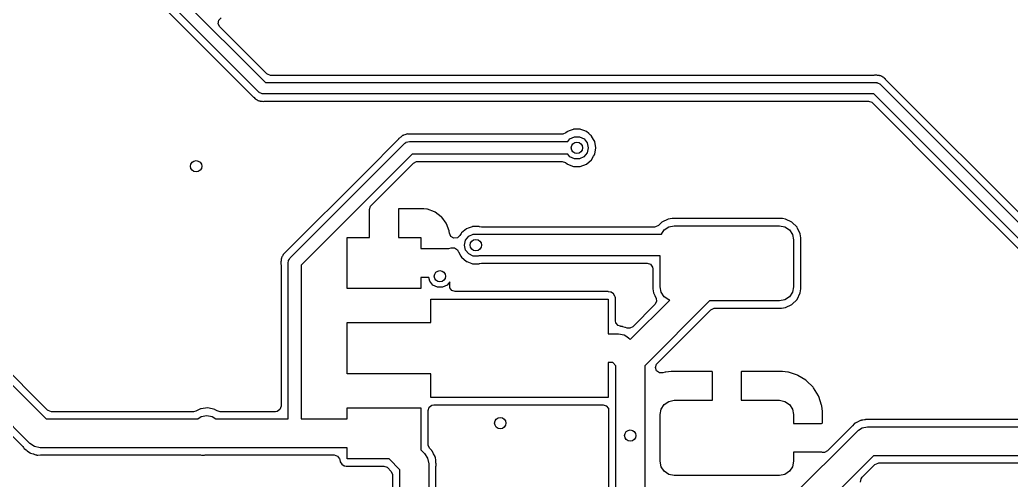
# Model space of a CAD drawing. Extents: x 3.59 to 5.68, y -3.55 to -1.66.
# Drawn here: x 4.221 to 4.908, y -3.073 to -2.753 of the extents above; entities that cross this region are included whole.
import ezdxf

# ---------------------------------------------------------------- set-up
doc = ezdxf.new("R2010")
doc.units = 0
doc.header["$MEASUREMENT"] = 0
doc.layers.add('BLACK', color=7, linetype='CONTINUOUS')

msp = doc.modelspace()

# ---------------------------------------------------------------- linework, layer by layer
at = {"layer": 'BLACK', "linetype": 'CONTINUOUS'}
for p, q in [((4.32087, -2.72653), (4.39104, -2.79671)), ((4.31179, -2.73569), (4.38284, -2.80674)), ((4.38663, -2.80343), (4.31415, -2.73094)), ((4.35835, -2.75586), (4.35873, -2.75349)), ((4.35945, -2.75801), (4.35835, -2.75586)), ((4.35873, -2.75349), (4.36043, -2.75178)), ((4.39089, -2.78946), (4.35945, -2.75801)), ((3.9801, -2.77113), (4.23898, -3.03002)), ((4.22777, -3.04709), (3.96889, -2.7882)), ((4.39198, -2.79055), (4.39089, -2.78946)), ((4.39244, -2.79094), (4.39198, -2.79055)), ((4.39473, -2.79169), (4.39244, -2.79094)), ((4.39104, -2.79671), (4.81461, -2.79671)), ((4.81291, -2.79169), (4.39473, -2.79169)), ((4.8134, -2.79162), (4.81291, -2.79169)), ((4.81373, -2.79161), (4.8134, -2.79162)), ((4.81413, -2.7915), (4.81373, -2.79161)), ((4.81453, -2.79157), (4.81413, -2.7915)), ((4.81501, -2.79164), (4.81453, -2.79157)), ((4.81453, -2.79157), (4.81453, -2.79157)), ((4.81461, -2.79671), (4.81491, -2.79681)), ((4.81491, -2.79681), (4.81522, -2.79676)), ((4.81562, -2.79169), (4.81501, -2.79164)), ((4.81522, -2.79676), (4.81604, -2.79718)), ((4.81651, -2.79169), (4.81562, -2.79169)), ((4.81604, -2.79718), (4.81692, -2.79746)), ((4.81688, -2.79186), (4.81651, -2.79169)), ((4.81719, -2.79192), (4.81688, -2.79186)), ((4.81692, -2.79746), (4.81711, -2.79772)), ((4.81711, -2.79772), (4.81739, -2.79786)), ((4.81748, -2.79203), (4.81719, -2.79192)), ((4.81739, -2.79786), (4.9308, -2.91128)), ((4.81789, -2.7921), (4.81748, -2.79203)), ((4.81823, -2.79232), (4.81789, -2.7921)), ((4.81864, -2.79258), (4.81823, -2.79232)), ((4.81823, -2.79232), (4.81823, -2.79232)), ((4.81917, -2.79287), (4.81864, -2.79258)), ((4.81999, -2.79324), (4.81917, -2.79287)), ((4.82026, -2.79354), (4.81999, -2.79324)), ((4.82104, -2.7944), (4.82026, -2.79354)), ((4.82118, -2.79455), (4.82104, -2.7944)), ((4.93174, -2.90511), (4.82118, -2.79455)), ((4.38691, -2.80357), (4.38663, -2.80343)), ((4.3871, -2.80383), (4.38691, -2.80357)), ((4.38797, -2.80412), (4.3871, -2.80383)), ((4.38879, -2.80453), (4.38797, -2.80412)), ((4.38911, -2.80448), (4.38879, -2.80453)), ((4.38941, -2.80458), (4.38911, -2.80448)), ((4.81298, -2.80458), (4.38941, -2.80458)), ((4.92639, -2.918), (4.81298, -2.80458)), ((4.38284, -2.80674), (4.38298, -2.80689)), ((4.38298, -2.80689), (4.38403, -2.80805)), ((4.38403, -2.80805), (4.38484, -2.80842)), ((4.38484, -2.80842), (4.38538, -2.80871)), ((4.38538, -2.80871), (4.38613, -2.80919)), ((4.38613, -2.80919), (4.38653, -2.80926)), ((4.38653, -2.80926), (4.38682, -2.80937)), ((4.38682, -2.80937), (4.38713, -2.80944)), ((4.38713, -2.80944), (4.38751, -2.8096)), ((4.38751, -2.8096), (4.3884, -2.8096)), ((4.3884, -2.8096), (4.38901, -2.80965)), ((4.38901, -2.80965), (4.38989, -2.80979)), ((4.38989, -2.80979), (4.39028, -2.80968)), ((4.39028, -2.80968), (4.39061, -2.80967)), ((4.39061, -2.80967), (4.3911, -2.8096)), ((4.3911, -2.8096), (4.80928, -2.8096)), ((4.80928, -2.8096), (4.81157, -2.81035)), ((4.81157, -2.81035), (4.81204, -2.81074)), ((4.81204, -2.81074), (4.86744, -2.86614)), ((4.48938, -2.83237), (4.489, -2.83252)), ((4.48979, -2.83239), (4.48938, -2.83237)), ((4.49105, -2.83246), (4.48979, -2.83239)), ((4.48979, -2.83239), (4.48979, -2.83239)), ((4.5995, -2.83155), (4.59727, -2.83246)), ((4.60032, -2.83086), (4.5995, -2.83155)), ((4.60058, -2.83065), (4.60032, -2.83086)), ((4.60032, -2.83086), (4.60032, -2.83086)), ((4.60234, -2.83), (4.60058, -2.83065)), ((4.60453, -2.82921), (4.60234, -2.83)), ((4.60485, -2.82909), (4.60453, -2.82921)), ((4.60453, -2.82921), (4.60453, -2.82921)), ((4.6094, -2.82909), (4.60485, -2.82909)), ((4.60972, -2.82921), (4.6094, -2.82909)), ((4.61191, -2.83), (4.60972, -2.82921)), ((4.60972, -2.82921), (4.60972, -2.82921)), ((4.61367, -2.83065), (4.61191, -2.83)), ((4.61544, -2.83213), (4.61367, -2.83065)), ((4.61659, -2.83309), (4.61544, -2.83213)), ((4.40828, -2.91823), (4.48772, -2.8388)), ((4.48293, -2.8365), (4.46089, -2.85853)), ((4.4833, -2.83602), (4.48293, -2.8365)), ((4.48347, -2.83583), (4.4833, -2.83602)), ((4.48367, -2.83547), (4.48347, -2.83583)), ((4.484, -2.83523), (4.48367, -2.83547)), ((4.48446, -2.8349), (4.484, -2.83523)), ((4.484, -2.83523), (4.484, -2.83523)), ((4.48492, -2.83451), (4.48446, -2.8349)), ((4.48561, -2.83382), (4.48492, -2.83451)), ((4.48599, -2.83367), (4.48561, -2.83382)), ((4.4862, -2.83353), (4.48599, -2.83367)), ((4.48638, -2.83344), (4.4862, -2.83353)), ((4.48662, -2.83333), (4.48638, -2.83344)), ((4.48695, -2.83309), (4.48662, -2.83333)), ((4.48789, -2.83289), (4.48695, -2.83309)), ((4.48772, -2.8388), (4.48837, -2.83832)), ((4.48848, -2.83272), (4.48789, -2.83289)), ((4.48837, -2.83832), (4.48847, -2.8382)), ((4.48847, -2.8382), (4.48857, -2.83817)), ((4.489, -2.83252), (4.48848, -2.83272)), ((4.48857, -2.83817), (4.48876, -2.83803)), ((4.48876, -2.83803), (4.48984, -2.8378)), ((4.489, -2.83252), (4.489, -2.83252)), ((4.48984, -2.8378), (4.49091, -2.83748)), ((4.49091, -2.83748), (4.60089, -2.83748)), ((4.49126, -2.83246), (4.49105, -2.83246)), ((4.59699, -2.83246), (4.49126, -2.83246)), ((4.59727, -2.83246), (4.59699, -2.83246)), ((4.60089, -2.83748), (4.60222, -2.83582)), ((4.60222, -2.83582), (4.60538, -2.83431)), ((4.60538, -2.83431), (4.60888, -2.83431)), ((4.60888, -2.83431), (4.61204, -2.83583)), ((4.61204, -2.83583), (4.61422, -2.83857)), ((4.61422, -2.83857), (4.615, -2.84198)), ((4.61716, -2.83357), (4.61659, -2.83309)), ((4.61733, -2.83386), (4.61716, -2.83357)), ((4.61864, -2.83614), (4.61733, -2.83386)), ((4.61943, -2.83751), (4.61864, -2.83614)), ((4.62022, -2.84198), (4.61943, -2.83751)), ((4.61421, -2.84542), (4.61202, -2.84816)), ((4.615, -2.84201), (4.61421, -2.84542)), ((4.615, -2.84198), (4.615, -2.84201)), ((4.61943, -2.84646), (4.62022, -2.84198)), ((4.49277, -2.84648), (4.41596, -2.92327)), ((4.46442, -2.88192), (4.49371, -2.85265)), ((4.6009, -2.84648), (4.49277, -2.84648)), ((4.49371, -2.85265), (4.49585, -2.85155)), ((4.49585, -2.85155), (4.49646, -2.8515)), ((4.49646, -2.8515), (4.59699, -2.8515)), ((4.59699, -2.8515), (4.59928, -2.85225)), ((4.59928, -2.85225), (4.5995, -2.85242)), ((4.5995, -2.85242), (4.60032, -2.8531)), ((4.6022, -2.84813), (4.6009, -2.84648)), ((4.60535, -2.84966), (4.6022, -2.84813)), ((4.60886, -2.84967), (4.60535, -2.84966)), ((4.61202, -2.84816), (4.60886, -2.84967)), ((4.61367, -2.85332), (4.61716, -2.8504)), ((4.61716, -2.8504), (4.61868, -2.84776)), ((4.61868, -2.84776), (4.61926, -2.84676)), ((4.61926, -2.84676), (4.61943, -2.84646)), ((4.61926, -2.84676), (4.61926, -2.84676)), ((4.46089, -2.85853), (4.40518, -2.91422)), ((4.60032, -2.8531), (4.60032, -2.8531)), ((4.60032, -2.8531), (4.60058, -2.85332)), ((4.60058, -2.85332), (4.60485, -2.85488)), ((4.60485, -2.85488), (4.6094, -2.85488)), ((4.6094, -2.85488), (4.61367, -2.85332)), ((4.86744, -2.86614), (4.9226, -2.92131)), ((4.46328, -2.88468), (4.46402, -2.88239)), ((4.46328, -2.90419), (4.46328, -2.88468)), ((4.46402, -2.88239), (4.46442, -2.88192)), ((4.4834, -2.88435), (4.48328, -2.88451)), ((4.48328, -2.88451), (4.48328, -2.90419)), ((4.4839, -2.88419), (4.4834, -2.88435)), ((4.50066, -2.88419), (4.4839, -2.88419)), ((4.50087, -2.8842), (4.50066, -2.88419)), ((4.50297, -2.88443), (4.50087, -2.8842)), ((4.50344, -2.88454), (4.50297, -2.88443)), ((4.50831, -2.88637), (4.50344, -2.88454)), ((4.5088, -2.88663), (4.50831, -2.88637)), ((4.51294, -2.88973), (4.5088, -2.88663)), ((4.51332, -2.89012), (4.51294, -2.88973)), ((4.51643, -2.89426), (4.51332, -2.89012)), ((4.51669, -2.89475), (4.51643, -2.89426)), ((4.66566, -2.89384), (4.66372, -2.89579)), ((4.66589, -2.89361), (4.66566, -2.89384)), ((4.67033, -2.89143), (4.66589, -2.89361)), ((4.67325, -2.891), (4.67033, -2.89143)), ((4.71127, -2.891), (4.67325, -2.891)), ((4.7489, -2.891), (4.71127, -2.891)), ((4.74904, -2.89102), (4.7489, -2.891)), ((4.74969, -2.89111), (4.74904, -2.89102)), ((4.74904, -2.89102), (4.74904, -2.89102)), ((4.7518, -2.89142), (4.74969, -2.89111)), ((4.75624, -2.8936), (4.7518, -2.89142)), ((4.75974, -2.89709), (4.75624, -2.8936)), ((4.23992, -3.02385), (4.11276, -2.89669)), ((4.51852, -2.89962), (4.51669, -2.89475)), ((4.51863, -2.90009), (4.51852, -2.89962)), ((4.51875, -2.9012), (4.51863, -2.90009)), ((4.52698, -2.90103), (4.52681, -2.90133)), ((4.53046, -2.89811), (4.52698, -2.90103)), ((4.53163, -2.89768), (4.53046, -2.89811)), ((4.53441, -2.89667), (4.53163, -2.89768)), ((4.53473, -2.89656), (4.53441, -2.89667)), ((4.53441, -2.89667), (4.53441, -2.89667)), ((4.53928, -2.89656), (4.53473, -2.89656)), ((4.5396, -2.89667), (4.53928, -2.89656)), ((4.53966, -2.89669), (4.5396, -2.89667)), ((4.5396, -2.89667), (4.5396, -2.89667)), ((4.541, -2.89693), (4.53966, -2.89669)), ((4.66096, -2.89693), (4.541, -2.89693)), ((4.66157, -2.89688), (4.66096, -2.89693)), ((4.66372, -2.89579), (4.66157, -2.89688)), ((4.66566, -2.90195), (4.6677, -2.8989)), ((4.6677, -2.8989), (4.67089, -2.89677)), ((4.67089, -2.89677), (4.67466, -2.89602)), ((4.67466, -2.89602), (4.74749, -2.89602)), ((4.74749, -2.89602), (4.75126, -2.89677)), ((4.75126, -2.89677), (4.75445, -2.8989)), ((4.75445, -2.8989), (4.75659, -2.9021)), ((4.76019, -2.89799), (4.75974, -2.89709)), ((4.76163, -2.90092), (4.76019, -2.89799)), ((4.76192, -2.90153), (4.76163, -2.90092)), ((4.44769, -2.93962), (4.44769, -2.90419)), ((4.44769, -2.90419), (4.46328, -2.90419)), ((4.48328, -2.90419), (4.49887, -2.90419)), ((4.49887, -2.90419), (4.49887, -2.91191)), ((4.51973, -2.90338), (4.51875, -2.9012)), ((4.52182, -2.90459), (4.51973, -2.90338)), ((4.52421, -2.90434), (4.52182, -2.90459)), ((4.526, -2.90273), (4.52421, -2.90434)), ((4.52681, -2.90133), (4.526, -2.90273)), ((4.52913, -2.90944), (4.52992, -2.90602)), ((4.52992, -2.90602), (4.53211, -2.90329)), ((4.53211, -2.90329), (4.53526, -2.90177)), ((4.53526, -2.90177), (4.53877, -2.90177)), ((4.53877, -2.90177), (4.53913, -2.90195)), ((4.53913, -2.90195), (4.66566, -2.90195)), ((4.75659, -2.9021), (4.75733, -2.90586)), ((4.75733, -2.90586), (4.75733, -2.93834)), ((4.76235, -2.90445), (4.76192, -2.90153)), ((4.76235, -2.93975), (4.76235, -2.90445)), ((4.40483, -2.91457), (4.40358, -2.91569)), ((4.40497, -2.91443), (4.40483, -2.91457)), ((4.40518, -2.91422), (4.40497, -2.91443)), ((4.49887, -2.91191), (4.51825, -2.91191)), ((4.51825, -2.91191), (4.51984, -2.91139)), ((4.51984, -2.91139), (4.52225, -2.91139)), ((4.52225, -2.91139), (4.5242, -2.91281)), ((4.5242, -2.91281), (4.52466, -2.91367)), ((4.52466, -2.91367), (4.5247, -2.91393)), ((4.5247, -2.91393), (4.52488, -2.91422)), ((4.52488, -2.91422), (4.52488, -2.91422)), ((4.52488, -2.91422), (4.52654, -2.91711)), ((4.52991, -2.91285), (4.52913, -2.90944)), ((4.53208, -2.91559), (4.52991, -2.91285)), ((4.40181, -2.92146), (4.40174, -2.92192)), ((4.40189, -2.92096), (4.40181, -2.92146)), ((4.40194, -2.92035), (4.40189, -2.92096)), ((4.4021, -2.91901), (4.40194, -2.91939)), ((4.40194, -2.91939), (4.40194, -2.92035)), ((4.40216, -2.91877), (4.4021, -2.91901)), ((4.40222, -2.91856), (4.40216, -2.91877)), ((4.40231, -2.91832), (4.40222, -2.91856)), ((4.40237, -2.91792), (4.40231, -2.91832)), ((4.40259, -2.91758), (4.40237, -2.91792)), ((4.4029, -2.91711), (4.40259, -2.91758)), ((4.40259, -2.91758), (4.40259, -2.91758)), ((4.40319, -2.91657), (4.4029, -2.91711)), ((4.40342, -2.91606), (4.40319, -2.91657)), ((4.40358, -2.91569), (4.40342, -2.91606)), ((4.40342, -2.91606), (4.40342, -2.91606)), ((4.40696, -2.92141), (4.40707, -2.92062)), ((4.40696, -3.03002), (4.40696, -2.92141)), ((4.40706, -2.92045), (4.40711, -2.92036)), ((4.40707, -2.92062), (4.40706, -2.92045)), ((4.40711, -2.92036), (4.40714, -2.92013)), ((4.40714, -2.92013), (4.40774, -2.9192)), ((4.40774, -2.9192), (4.40828, -2.91823)), ((4.52654, -2.91711), (4.52698, -2.91786)), ((4.52698, -2.91786), (4.53046, -2.92079)), ((4.53046, -2.92079), (4.53078, -2.9209)), ((4.53078, -2.9209), (4.53435, -2.9222)), ((4.53524, -2.91712), (4.53208, -2.91559)), ((4.53874, -2.91713), (4.53524, -2.91712)), ((4.53912, -2.91695), (4.53874, -2.91713)), ((4.66481, -2.91695), (4.53912, -2.91695)), ((4.66481, -2.93834), (4.66481, -2.91695)), ((4.0955, -2.92192), (4.2228, -3.04921)), ((4.40174, -2.92192), (4.40184, -2.92231)), ((4.40184, -2.92231), (4.40186, -2.92256)), ((4.40186, -2.92256), (4.40194, -2.92317)), ((4.40194, -2.92317), (4.40194, -3.0211)), ((4.41596, -2.92327), (4.41596, -3.03002)), ((4.53435, -2.9222), (4.53473, -2.92234)), ((4.53473, -2.92234), (4.53928, -2.92234)), ((4.53928, -2.92234), (4.5396, -2.92223)), ((4.5396, -2.92223), (4.53966, -2.9222)), ((4.5396, -2.92223), (4.5396, -2.92223)), ((4.53966, -2.9222), (4.541, -2.92197)), ((4.541, -2.92197), (4.6559, -2.92197)), ((4.6559, -2.92197), (4.65819, -2.92271)), ((4.65819, -2.92271), (4.6596, -2.92466)), ((4.6596, -2.92466), (4.6598, -2.92587)), ((4.6598, -2.92587), (4.6598, -2.93313)), ((4.50448, -2.93191), (4.49887, -2.93191)), ((4.49887, -2.93191), (4.49887, -2.93962)), ((4.50505, -2.93445), (4.50448, -2.93191)), ((4.50723, -2.93719), (4.50505, -2.93445)), ((4.51887, -2.93494), (4.51704, -2.93722)), ((4.51887, -2.93783), (4.51887, -2.93494)), ((4.6598, -2.93313), (4.6598, -2.93975)), ((4.49887, -2.93962), (4.44769, -2.93962)), ((4.51038, -2.93872), (4.50723, -2.93719)), ((4.51388, -2.93873), (4.51038, -2.93872)), ((4.51704, -2.93722), (4.51388, -2.93873)), ((4.51906, -2.93904), (4.51887, -2.93783)), ((4.52048, -2.94098), (4.51906, -2.93904)), ((4.52277, -2.94173), (4.52048, -2.94098)), ((4.62879, -2.94173), (4.52277, -2.94173)), ((4.62898, -2.94177), (4.62879, -2.94173)), ((4.63037, -2.94204), (4.62898, -2.94177)), ((4.62898, -2.94177), (4.62898, -2.94177)), ((4.63075, -2.94212), (4.63037, -2.94204)), ((4.63241, -2.94323), (4.63075, -2.94212)), ((4.6598, -2.93975), (4.66023, -2.94267)), ((4.66556, -2.94211), (4.66481, -2.93834)), ((4.6677, -2.9453), (4.66556, -2.94211)), ((4.75659, -2.94211), (4.75445, -2.9453)), ((4.75733, -2.93834), (4.75659, -2.94211)), ((4.76193, -2.94265), (4.76235, -2.93975)), ((4.50576, -2.96324), (4.50576, -2.94685)), ((4.50576, -2.94685), (4.62879, -2.94685)), ((4.62879, -2.94685), (4.62879, -2.97096)), ((4.63352, -2.94489), (4.63241, -2.94323)), ((4.63359, -2.94526), (4.63352, -2.94489)), ((4.63377, -2.94614), (4.63359, -2.94526)), ((4.63391, -2.94685), (4.63377, -2.94614)), ((4.63391, -2.96196), (4.63391, -2.94685)), ((4.64413, -2.97489), (4.67147, -2.94755)), ((4.69912, -2.94819), (4.65413, -2.99317)), ((4.66023, -2.94267), (4.66036, -2.94294)), ((4.66036, -2.94294), (4.66036, -2.94294)), ((4.66036, -2.94294), (4.66111, -2.94447)), ((4.66111, -2.94447), (4.66192, -2.94613)), ((4.66231, -2.94861), (4.66123, -2.9507)), ((4.66192, -2.94613), (4.66197, -2.94622)), ((4.66197, -2.94622), (4.66231, -2.94861)), ((4.67089, -2.94744), (4.6677, -2.9453)), ((4.67147, -2.94755), (4.67089, -2.94744)), ((4.74749, -2.94819), (4.69912, -2.94819)), ((4.75126, -2.94744), (4.74749, -2.94819)), ((4.75445, -2.9453), (4.75126, -2.94744)), ((4.75626, -2.95059), (4.75976, -2.94709)), ((4.75976, -2.94709), (4.76193, -2.94265)), ((4.66123, -2.9507), (4.64585, -2.96607)), ((4.68033, -2.97407), (4.70006, -2.95435)), ((4.70006, -2.95435), (4.70221, -2.95325)), ((4.70221, -2.95325), (4.70282, -2.9532)), ((4.70282, -2.9532), (4.74503, -2.9532)), ((4.74503, -2.9532), (4.7489, -2.9532)), ((4.7489, -2.9532), (4.75182, -2.95277)), ((4.75182, -2.95277), (4.75626, -2.95059)), ((4.63415, -2.9633), (4.63391, -2.96196)), ((4.44769, -2.99868), (4.44769, -2.96324)), ((4.44769, -2.96324), (4.50576, -2.96324)), ((4.63564, -2.9652), (4.63415, -2.9633)), ((4.63735, -2.96568), (4.63564, -2.9652)), ((4.63733, -2.96583), (4.63735, -2.96568)), ((4.63765, -2.96587), (4.63733, -2.96583)), ((4.63797, -2.96585), (4.63765, -2.96587)), ((4.63823, -2.96593), (4.63797, -2.96585)), ((4.63833, -2.96594), (4.63823, -2.96593)), ((4.63838, -2.96594), (4.63833, -2.96594)), ((4.63846, -2.96594), (4.63838, -2.96594)), ((4.63868, -2.96596), (4.63846, -2.96594)), ((4.63891, -2.96604), (4.63868, -2.96596)), ((4.639, -2.96607), (4.63891, -2.96604)), ((4.63891, -2.96604), (4.63891, -2.96604)), ((4.64062, -2.96664), (4.639, -2.96607)), ((4.64079, -2.9667), (4.64062, -2.96664)), ((4.64198, -2.96705), (4.64079, -2.9667)), ((4.6437, -2.96717), (4.64198, -2.96705)), ((4.64585, -2.96607), (4.6437, -2.96717)), ((4.62879, -2.97096), (4.63606, -2.97096)), ((4.63606, -2.97096), (4.63989, -2.97172)), ((4.63989, -2.97172), (4.64166, -2.9729)), ((4.64166, -2.9729), (4.64313, -2.97389)), ((4.64313, -2.97389), (4.64413, -2.97489)), ((4.66276, -2.99165), (4.68033, -2.97407)), ((4.63192, -2.99096), (4.62879, -2.99096)), ((4.62879, -2.99096), (4.62879, -3.01507)), ((4.63413, -2.99317), (4.63192, -2.99096)), ((4.63413, -3.09691), (4.63413, -2.99317)), ((4.65413, -2.99317), (4.65413, -3.08592)), ((4.66161, -2.99444), (4.66234, -2.99214)), ((4.66238, -2.99672), (4.66161, -2.99444)), ((4.66234, -2.99214), (4.66276, -2.99165)), ((4.66434, -2.99812), (4.66238, -2.99672)), ((4.67257, -2.99709), (4.66873, -2.99749)), ((4.67278, -2.99708), (4.67257, -2.99709)), ((4.70075, -2.99708), (4.67278, -2.99708)), ((4.70091, -2.9972), (4.70075, -2.99708)), ((4.70107, -2.9977), (4.70091, -2.9972)), ((4.72119, -2.99724), (4.72107, -2.99741)), ((4.72107, -2.99741), (4.72107, -3.01708)), ((4.72169, -2.99708), (4.72119, -2.99724)), ((4.74938, -2.99708), (4.72169, -2.99708)), ((4.74957, -2.99709), (4.74938, -2.99708)), ((4.75337, -2.99748), (4.74957, -2.99709)), ((4.50576, -2.99868), (4.44769, -2.99868)), ((4.50576, -3.01507), (4.50576, -2.99868)), ((4.66674, -2.9981), (4.66434, -2.99812)), ((4.66831, -2.99758), (4.66674, -2.9981)), ((4.66873, -2.99749), (4.66831, -2.99758)), ((4.70107, -3.01708), (4.70107, -2.9977)), ((4.75379, -2.99757), (4.75337, -2.99748)), ((4.75998, -2.99962), (4.75379, -2.99757)), ((4.76038, -2.99981), (4.75998, -2.99962)), ((4.76592, -3.00323), (4.76038, -2.99981)), ((4.76627, -3.00351), (4.76592, -3.00323)), ((4.77088, -3.0081), (4.76627, -3.00351)), ((4.77116, -3.00845), (4.77088, -3.0081)), ((4.77458, -3.01399), (4.77116, -3.00845)), ((4.62879, -3.01507), (4.50576, -3.01507)), ((4.6677, -3.01997), (4.67089, -3.01783)), ((4.67089, -3.01783), (4.67466, -3.01708)), ((4.67466, -3.01708), (4.70107, -3.01708)), ((4.72107, -3.01708), (4.74749, -3.01708)), ((4.74749, -3.01708), (4.75126, -3.01783)), ((4.75126, -3.01783), (4.75445, -3.01997)), ((4.77477, -3.01439), (4.77458, -3.01399)), ((4.77684, -3.02058), (4.77477, -3.01439)), ((4.24039, -3.02425), (4.23992, -3.02385)), ((4.24268, -3.025), (4.24039, -3.02425)), ((4.34289, -3.02461), (4.3412, -3.025)), ((4.34326, -3.02444), (4.34289, -3.02461)), ((4.34618, -3.02303), (4.34326, -3.02444)), ((4.3465, -3.02299), (4.34618, -3.02303)), ((4.34793, -3.02282), (4.3465, -3.02299)), ((4.3465, -3.02299), (4.3465, -3.02299)), ((4.35115, -3.02244), (4.34793, -3.02282)), ((4.35604, -3.0235), (4.35115, -3.02244)), ((4.35631, -3.02366), (4.35604, -3.0235)), ((4.3576, -3.02444), (4.35631, -3.02366)), ((4.35631, -3.02366), (4.35631, -3.02366)), ((4.35961, -3.025), (4.3576, -3.02444)), ((4.39924, -3.02481), (4.39804, -3.025)), ((4.40119, -3.02339), (4.39924, -3.02481)), ((4.40194, -3.0211), (4.40119, -3.02339)), ((4.44769, -3.03002), (4.44769, -3.0223)), ((4.44769, -3.0223), (4.49887, -3.0223)), ((4.49887, -3.0223), (4.49887, -3.05148)), ((4.50389, -3.02409), (4.50463, -3.0218)), ((4.50389, -3.04775), (4.50389, -3.02409)), ((4.50463, -3.0218), (4.50658, -3.02038)), ((4.50658, -3.02038), (4.50779, -3.02019)), ((4.50779, -3.02019), (4.62522, -3.02019)), ((4.62522, -3.02019), (4.62751, -3.02094)), ((4.62751, -3.02094), (4.62892, -3.02289)), ((4.62892, -3.02289), (4.62911, -3.02409)), ((4.62911, -3.02409), (4.62911, -3.08799)), ((4.66481, -3.02693), (4.66556, -3.02316)), ((4.66556, -3.02316), (4.6677, -3.01997)), ((4.75445, -3.01997), (4.75659, -3.02316)), ((4.75659, -3.02316), (4.75733, -3.02693)), ((4.77692, -3.02099), (4.77684, -3.02058)), ((4.77732, -3.02484), (4.77692, -3.02099)), ((4.77733, -3.02504), (4.77732, -3.02484)), ((4.23898, -3.03002), (4.34421, -3.03002)), ((4.3412, -3.025), (4.24268, -3.025)), ((4.34421, -3.03002), (4.34661, -3.02841)), ((4.34661, -3.02841), (4.35043, -3.02765)), ((4.35043, -3.02765), (4.35426, -3.02841)), ((4.35426, -3.02841), (4.35666, -3.03002)), ((4.35666, -3.03002), (4.40696, -3.03002)), ((4.39804, -3.025), (4.35961, -3.025)), ((4.41596, -3.03002), (4.44769, -3.03002)), ((4.66481, -3.05941), (4.66481, -3.02693)), ((4.75733, -3.02693), (4.75733, -3.03317)), ((4.77733, -3.03284), (4.77733, -3.02504)), ((4.80377, -3.03112), (4.80196, -3.0321)), ((4.80406, -3.03107), (4.80377, -3.03112)), ((4.80418, -3.03103), (4.80406, -3.03107)), ((4.80445, -3.0309), (4.80418, -3.03103)), ((4.80477, -3.03087), (4.80445, -3.0309)), ((4.80545, -3.03079), (4.80477, -3.03087)), ((4.80477, -3.03087), (4.80477, -3.03087)), ((4.80649, -3.03066), (4.80545, -3.03079)), ((4.80667, -3.03064), (4.80649, -3.03066)), ((4.80707, -3.03057), (4.80667, -3.03064)), ((4.80729, -3.03053), (4.80707, -3.03057)), ((4.80745, -3.03051), (4.80729, -3.03053)), ((4.80729, -3.03053), (4.80729, -3.03053)), ((4.80761, -3.03051), (4.80745, -3.03051)), ((4.80771, -3.0305), (4.80761, -3.03051)), ((4.80803, -3.03048), (4.80771, -3.0305)), ((4.80808, -3.03048), (4.80803, -3.03048)), ((4.80942, -3.03032), (4.80808, -3.03048)), ((4.80973, -3.03038), (4.80942, -3.03032)), ((4.8099, -3.03042), (4.80973, -3.03038)), ((4.80973, -3.03038), (4.80973, -3.03038)), ((4.81072, -3.03051), (4.8099, -3.03042)), ((5.18354, -3.03051), (4.81072, -3.03051)), ((4.75416, -3.08592), (4.80163, -3.03846)), ((4.75733, -3.03317), (4.77672, -3.03317)), ((4.77672, -3.03317), (4.77722, -3.033)), ((4.77722, -3.033), (4.77733, -3.03284)), ((4.7978, -3.03519), (4.78084, -3.05214)), ((4.79791, -3.03508), (4.7978, -3.03519)), ((4.79816, -3.0348), (4.79791, -3.03508)), ((4.79937, -3.0335), (4.79816, -3.0348)), ((4.7996, -3.03337), (4.79937, -3.0335)), ((4.79968, -3.0333), (4.7996, -3.03337)), ((4.79972, -3.03327), (4.79968, -3.0333)), ((4.79978, -3.03321), (4.79972, -3.03327)), ((4.79994, -3.03307), (4.79978, -3.03321)), ((4.8018, -3.03218), (4.79994, -3.03307)), ((4.80163, -3.03846), (4.80246, -3.0379)), ((4.80196, -3.0321), (4.8018, -3.03218)), ((4.80246, -3.0379), (4.80487, -3.03629)), ((4.80487, -3.03629), (4.8087, -3.03553)), ((4.8087, -3.03553), (5.18724, -3.03553)), ((4.2228, -3.04921), (4.22331, -3.04985)), ((4.22331, -3.04985), (4.22358, -3.05026)), ((4.22358, -3.05026), (4.22383, -3.05046)), ((4.22383, -3.05046), (4.22383, -3.05046)), ((4.22383, -3.05046), (4.22467, -3.05113)), ((4.22467, -3.05113), (4.22492, -3.05135)), ((4.22492, -3.05135), (4.22499, -3.05141)), ((4.22499, -3.05141), (4.2251, -3.05152)), ((4.2251, -3.05152), (4.22575, -3.05198)), ((4.22575, -3.05198), (4.22589, -3.05209)), ((4.22589, -3.05209), (4.22598, -3.05216)), ((4.22598, -3.05216), (4.22751, -3.05336)), ((4.23102, -3.04925), (4.22777, -3.04709)), ((4.23484, -3.05002), (4.23102, -3.04925)), ((4.44769, -3.05002), (4.23484, -3.05002)), ((4.44769, -3.05773), (4.44769, -3.05002)), ((4.49887, -3.05148), (4.5014, -3.05401)), ((4.50396, -3.04852), (4.50389, -3.04775)), ((4.50514, -3.05062), (4.50396, -3.04852)), ((4.50636, -3.05175), (4.50514, -3.05062)), ((4.50649, -3.05198), (4.50636, -3.05175)), ((4.50656, -3.05206), (4.50649, -3.05198)), ((4.50659, -3.05209), (4.50656, -3.05206)), ((4.50665, -3.05215), (4.50659, -3.05209)), ((4.50679, -3.05232), (4.50665, -3.05215)), ((4.5069, -3.05254), (4.50679, -3.05232)), ((4.78084, -3.05214), (4.7787, -3.05324)), ((4.22751, -3.05336), (4.22779, -3.05346)), ((4.22779, -3.05346), (4.2279, -3.05352)), ((4.2279, -3.05352), (4.22814, -3.05369)), ((4.22814, -3.05369), (4.23011, -3.05428)), ((4.23011, -3.05428), (4.23028, -3.05434)), ((4.23028, -3.05434), (4.23124, -3.05467)), ((4.23124, -3.05467), (4.23199, -3.05494)), ((4.23199, -3.05494), (4.23199, -3.05494)), ((4.23199, -3.05494), (4.23222, -3.05502)), ((4.23222, -3.05502), (4.23244, -3.05504)), ((4.23244, -3.05504), (4.23253, -3.05504)), ((4.23253, -3.05504), (4.23257, -3.05504)), ((4.23257, -3.05504), (4.23268, -3.05505)), ((4.23268, -3.05505), (4.23293, -3.05512)), ((4.23293, -3.05512), (4.23326, -3.05511)), ((4.23326, -3.05511), (4.23509, -3.05504)), ((4.23326, -3.05511), (4.23326, -3.05511)), ((4.23509, -3.05504), (4.23524, -3.05504)), ((4.23524, -3.05504), (4.34605, -3.05504)), ((4.34605, -3.05504), (4.34687, -3.05512)), ((4.34687, -3.05512), (4.34704, -3.05516)), ((4.34704, -3.05516), (4.34704, -3.05516)), ((4.34704, -3.05516), (4.34735, -3.05523)), ((4.34735, -3.05523), (4.34767, -3.05519)), ((4.34767, -3.05519), (4.34874, -3.05506)), ((4.34767, -3.05519), (4.34767, -3.05519)), ((4.34874, -3.05506), (4.3492, -3.05504)), ((4.3492, -3.05504), (4.43884, -3.05504)), ((4.43884, -3.05504), (4.44113, -3.05578)), ((4.44113, -3.05578), (4.44255, -3.05773)), ((4.44255, -3.05773), (4.44265, -3.05823)), ((4.44265, -3.05823), (4.44267, -3.05823)), ((4.44267, -3.05823), (4.44296, -3.05969)), ((4.47684, -3.05773), (4.44769, -3.05773)), ((4.48433, -3.06522), (4.47684, -3.05773)), ((4.5014, -3.05401), (4.50357, -3.05725)), ((4.50357, -3.05725), (4.50433, -3.06108)), ((4.50768, -3.05418), (4.5069, -3.05254)), ((4.5069, -3.05254), (4.5069, -3.05254)), ((4.50776, -3.05434), (4.50768, -3.05418)), ((4.50874, -3.05615), (4.50776, -3.05434)), ((4.50879, -3.05644), (4.50874, -3.05615)), ((4.50882, -3.05656), (4.50879, -3.05644)), ((4.50895, -3.05683), (4.50882, -3.05656)), ((4.50918, -3.05874), (4.50895, -3.05683)), ((4.50919, -3.05887), (4.50918, -3.05874)), ((4.50922, -3.05905), (4.50919, -3.05887)), ((4.50935, -3.05983), (4.50922, -3.05905)), ((4.77703, -3.05317), (4.75733, -3.05317)), ((4.75733, -3.05317), (4.75733, -3.05941)), ((4.81284, -3.05553), (4.76538, -3.10299)), ((4.77748, -3.05324), (4.77703, -3.05317)), ((4.7787, -3.05324), (4.77748, -3.05324)), ((5.18744, -3.05553), (4.81284, -3.05553)), ((4.44296, -3.05969), (4.44407, -3.06135)), ((4.44407, -3.06135), (4.44573, -3.06246)), ((4.44573, -3.06246), (4.44611, -3.06254)), ((4.44611, -3.06254), (4.44701, -3.06271)), ((4.44701, -3.06271), (4.44701, -3.06271)), ((4.44701, -3.06271), (4.44719, -3.06275)), ((4.44719, -3.06275), (4.47315, -3.06275)), ((4.47315, -3.06275), (4.47544, -3.0635)), ((4.47544, -3.0635), (4.4759, -3.06389)), ((4.4759, -3.06389), (4.47817, -3.06616)), ((4.47817, -3.06616), (4.47926, -3.0683)), ((4.48433, -3.09792), (4.48433, -3.06522)), ((4.50433, -3.06108), (4.50433, -3.09792)), ((4.50935, -3.05999), (4.50935, -3.05983)), ((4.50936, -3.06008), (4.50935, -3.05999)), ((4.50935, -3.0631), (4.50944, -3.06228)), ((4.50935, -3.09171), (4.50935, -3.0631)), ((4.50938, -3.06041), (4.50936, -3.06008)), ((4.50948, -3.06125), (4.50938, -3.06041)), ((4.50944, -3.06228), (4.50947, -3.06211)), ((4.50947, -3.06211), (4.50954, -3.0618)), ((4.50947, -3.06211), (4.50947, -3.06211)), ((4.50954, -3.0618), (4.50948, -3.06125)), ((4.66556, -3.06317), (4.66481, -3.05941)), ((4.6677, -3.06637), (4.66556, -3.06317)), ((4.75659, -3.06317), (4.75445, -3.06637)), ((4.75733, -3.05941), (4.75659, -3.06317)), ((4.80495, -3.07051), (4.81378, -3.06169)), ((4.81378, -3.06169), (4.81593, -3.0606)), ((4.81593, -3.0606), (4.81654, -3.06055)), ((4.81654, -3.06055), (5.17852, -3.06055)), ((4.47926, -3.0683), (4.47931, -3.06891)), ((4.47931, -3.06891), (4.47931, -3.09173)), ((4.67089, -3.0685), (4.6677, -3.06637)), ((4.67466, -3.06925), (4.67089, -3.0685)), ((4.74749, -3.06925), (4.67466, -3.06925)), ((4.75126, -3.0685), (4.74749, -3.06925)), ((4.75445, -3.06637), (4.75126, -3.0685)), ((4.80388, -3.07397), (4.8042, -3.07158)), ((4.8042, -3.07158), (4.80495, -3.07051))]:
    msp.add_line(p, q, dxfattribs=at)
at = {"layer": 'BLACK'}
for centre in [(4.60713, -2.84198), (4.34303, -2.85479), (4.53701, -2.90945), (4.51215, -2.93105), (4.55398, -3.03293), (4.64413, -3.04159)]:
    msp.add_circle(centre, 0.00394, dxfattribs=at)

doc.saveas('drawing.dxf')
